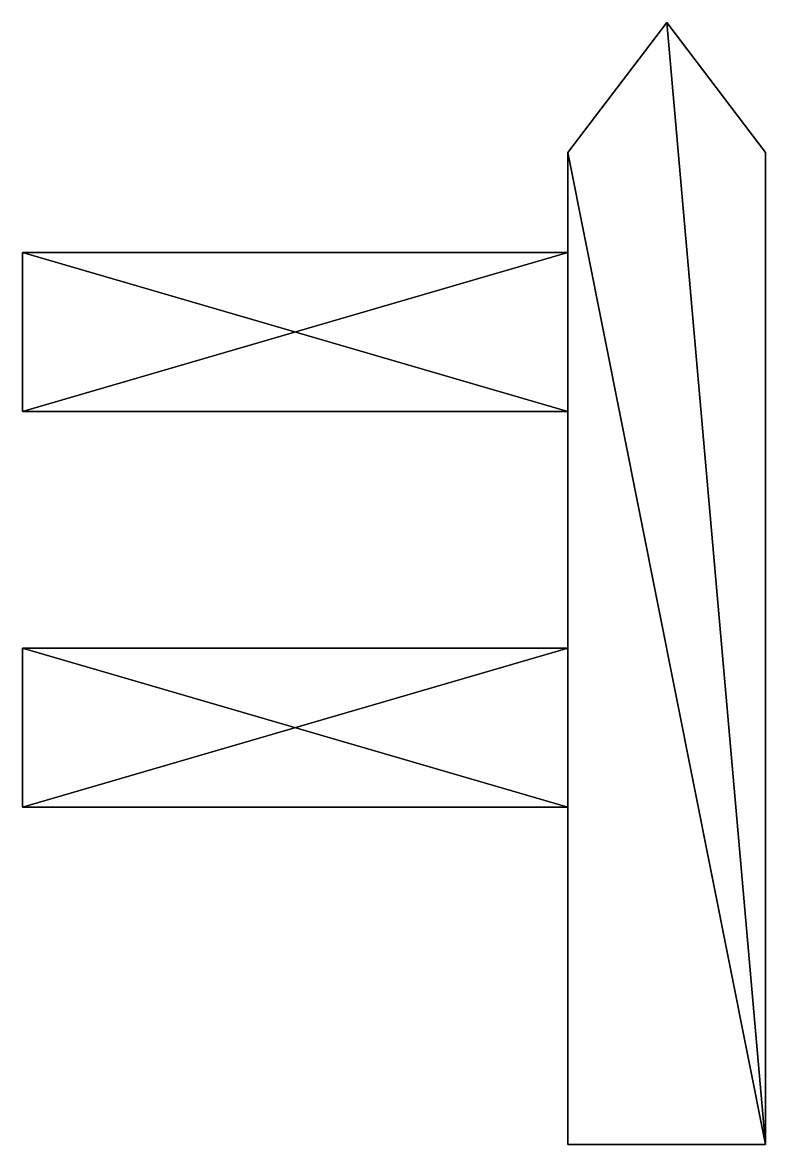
# Model space of a CAD drawing. Extents: x -71 to 11, y -17 to 106.
import ezdxf

# ---------------------------------------------------------------- set-up
doc = ezdxf.new("R2010")
doc.units = 0
doc.layers.add('fence06', color=250, linetype='CONTINUOUS')

msp = doc.modelspace()

# ---------------------------------------------------------------- meshes
at = {"layer": 'fence06'}
mesh = msp.add_polyface(dxfattribs=at)
corners = [(-70.780046, 80.960057, -4.716662), (-70.780046, 80.960057, 4.716662), (-70.780046, 19.92316, -4.716662), (-70.780046, 19.92316, 4.716662), (-70.780046, 37.421882, -4.716662), (-70.780046, 37.421882, 4.716662), (-70.780046, 63.461335, -4.716662), (-70.780046, 63.461335, 4.716662), (-10.785084, 37.421882, 4.716662), (-10.785084, 37.421882, -4.716662), (-10.785084, 63.461335, 4.716662), (-10.785084, 63.461335, -4.716662), (-10.785084, 80.960057, -4.716662), (-10.785084, 10.965168, -4.716662), (-10.785084, 19.92316, 4.716662), (-10.785084, 19.92316, -4.716662), (10.943706, -17.193525, 6.037753), (10.943706, 91.925225, 6.037753), (-10.785084, -17.193525, 6.037753), (-10.785084, 91.925225, 6.037753), (-10.785084, -17.193525, -6.037753), (-10.785084, 91.925225, -6.037753), (10.943706, -17.193525, -6.037753), (10.943706, 91.925225, -6.037753), (0.0867, 106.250752, 6.037753), (0.0867, 106.250752, -6.037753), (-10.785084, 10.965168, 4.716662), (-10.785084, 80.960057, 4.716662)]
mesh.append_faces([[corners[k] for k in face] for face in [(18, 14, 8), (24, 19, 21), (15, 13, 20), (18, 8, 10), (18, 26, 14), (20, 18, 16), (21, 12, 11), (9, 11, 10), (10, 27, 19), (19, 24, 16), (24, 17, 16), (11, 9, 20), (22, 25, 21), (16, 17, 23), (22, 23, 25), (0, 12, 27), (25, 23, 17), (20, 13, 26), (9, 15, 20), (13, 15, 14), (19, 27, 12), (6, 11, 12), (3, 14, 15), (5, 8, 14), (4, 9, 8), (2, 15, 9), (7, 10, 11), (1, 27, 10), (7, 6, 0), (5, 3, 2), (24, 21, 25), (18, 10, 19), (20, 16, 22), (9, 10, 8), (19, 16, 18), (11, 20, 21), (22, 21, 20), (16, 23, 22), (0, 27, 1), (25, 17, 24), (20, 26, 18), (13, 14, 26), (19, 12, 21), (6, 12, 0), (3, 15, 2), (5, 14, 3), (4, 8, 5), (2, 9, 4), (7, 11, 6), (1, 10, 7), (7, 0, 1), (5, 2, 4)]])

doc.saveas('drawing.dxf')
